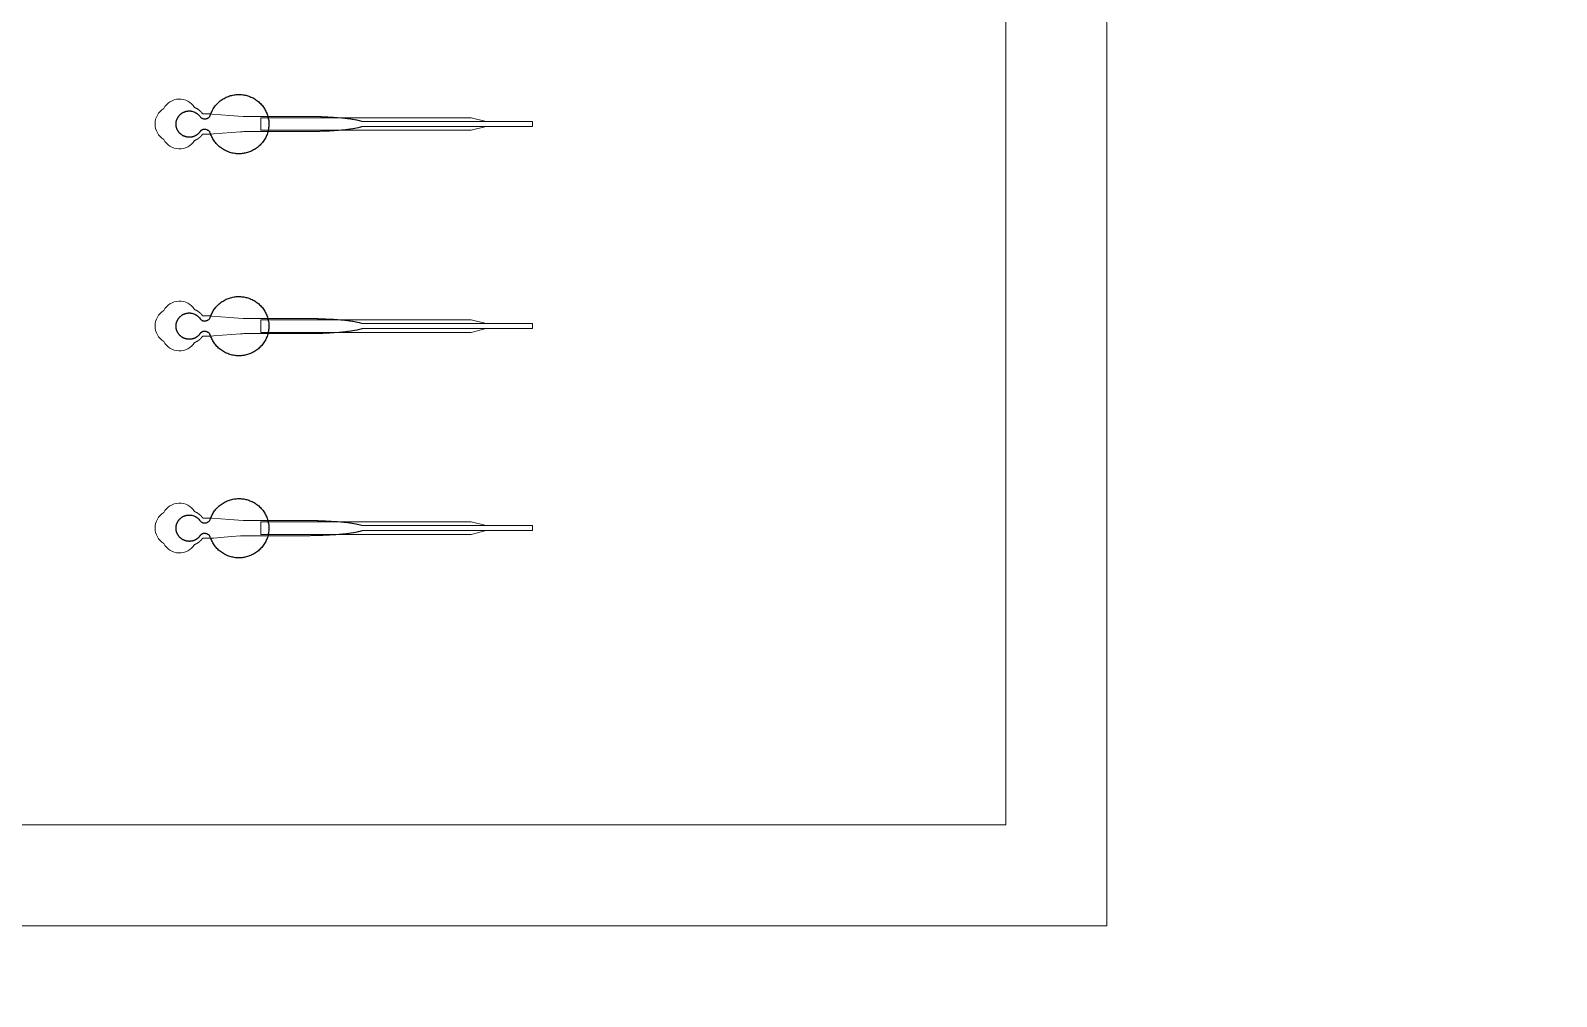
# Model space of a CAD drawing. Header units: inches. Extents: x -52997 to 52003, y -52254 to 52746.
# Drawn here: x 21799 to 36901, y -20643 to -11081 of the extents above; entities that cross this region are included whole.
import ezdxf

# ---------------------------------------------------------------- set-up
doc = ezdxf.new("R2010")
doc.units = ezdxf.units.IN
doc.header["$MEASUREMENT"] = 0
doc.layers.add('1', color=1, linetype='Continuous')
doc.layers.add('2', color=140, linetype='Continuous', lineweight=0)
doc.layers.add('3', color=90, linetype='Continuous', lineweight=0)

msp = doc.modelspace()

# ---------------------------------------------------------------- linework, layer by layer
at = {"layer": '1'}
for points in [[(-16283, -47486), (0, -47486), (16283, -47486, 5.999107)], [(-16250, -47286), (0, -47286), (16250, -47286, 5.986812)], [(-13686, -45486), (0, -45486), (13686, -45486, 6.794322)]]:
    msp.add_lwpolyline(points, format="xyb", close=True, dxfattribs=at)
msp.add_circle((-497, 246), 52500, dxfattribs=at)
for points in [[(23479, -12079), (23501, -12055), (23533, -12061), (23564, -12066), (23578, -12095), (23654, -12336), (23906, -12298), (24158, -12260), (24158, -12008), (24158, -11756), (23906, -11718), (23654, -11680), (23578, -11921), (23565, -11950), (23534, -11955), (23503, -11961), (23481, -11939), (23429, -11856), (23335, -11882), (23241, -11908), (23239, -12006), (23238, -12104), (23332, -12132), (23426, -12161), (23479, -12079)], [(23479, -14079), (23501, -14055), (23533, -14061), (23564, -14066), (23578, -14095), (23654, -14336), (23906, -14298), (24158, -14260), (24158, -14008), (24158, -13756), (23906, -13718), (23654, -13680), (23578, -13921), (23565, -13950), (23534, -13955), (23503, -13961), (23481, -13939), (23429, -13856), (23335, -13882), (23241, -13908), (23239, -14006), (23238, -14104), (23332, -14132), (23426, -14161), (23479, -14079)], [(23479, -16079), (23501, -16055), (23533, -16061), (23564, -16066), (23578, -16095), (23654, -16336), (23906, -16298), (24158, -16260), (24158, -16008), (24158, -15756), (23906, -15718), (23654, -15680), (23578, -15921), (23565, -15950), (23534, -15955), (23503, -15961), (23481, -15939), (23429, -15856), (23335, -15882), (23241, -15908), (23239, -16006), (23238, -16104), (23332, -16132), (23426, -16161), (23479, -16079)]]:
    msp.add_rational_spline(points, [1, 0.884783429184, 1, 0.884783429184, 1, 0.758252289935, 1, 0.758252289935, 1, 0.758252289935, 1, 0.758252289935, 1, 0.888941908896, 1, 0.888941908896, 1, 0.79946124759, 1, 0.79946124759, 1, 0.79946124759, 1, 0.79946124759, 1], degree=2, knots=[0, 0, 0, 0.969535, 0.969535, 1.939069, 1.939069, 3.359405, 3.359405, 4.779741, 4.779741, 6.200078, 6.200078, 7.620414, 7.620414, 8.571947, 8.571947, 9.52348, 9.52348, 10.812277, 10.812277, 12.101074, 12.101074, 13.389871, 13.389871, 14.678668, 14.678668, 14.678668], dxfattribs=at)
at = {"layer": '2'}
for points in [[(-16283, -47486), (0, -47486), (16283, -47486, 5.999107)], [(-16250, -47286), (0, -47286), (16250, -47286, 5.986812)], [(-13686, -45486), (0, -45486), (13686, -45486, 6.794322)], [(23422, -12170), (23422, -12170), (23423, -12170), (23424, -12170), (23425, -12169), (23425, -12169), (23426, -12169), (23427, -12168), (23428, -12168), (23429, -12168), (23430, -12167), (23431, -12167), (23431, -12166), (23432, -12166), (23433, -12166), (23434, -12165), (23435, -12165), (23436, -12164), (23437, -12164), (23437, -12164), (23438, -12163), (23439, -12163), (23440, -12162), (23441, -12162), (23442, -12161), (23443, -12161), (23443, -12160), (23444, -12160), (23445, -12159), (23446, -12159), (23447, -12158), (23448, -12158), (23449, -12157), (23449, -12157), (23450, -12156), (23451, -12156), (23452, -12155), (23453, -12155), (23454, -12154), (23454, -12154), (23455, -12153), (23456, -12153), (23457, -12152), (23458, -12151), (23459, -12151), (23459, -12150), (23460, -12150), (23461, -12149), (23462, -12149), (23463, -12148), (23464, -12147), (23464, -12147), (23465, -12146), (23466, -12145), (23467, -12145), (23468, -12144), (23468, -12144), (23469, -12143), (23470, -12142), (23471, -12142), (23472, -12141), (23472, -12140), (23473, -12140), (23474, -12139), (23475, -12138), (23476, -12138), (23476, -12137), (23477, -12136), (23478, -12136), (23479, -12135), (23479, -12134), (23480, -12134), (23481, -12133), (23482, -12132), (23482, -12131), (23483, -12131), (23484, -12130), (23484, -12129), (23485, -12129), (23486, -12128), (23487, -12127), (23487, -12126), (23488, -12126), (23489, -12125), (23489, -12124), (23490, -12124), (23491, -12123), (23491, -12122), (23492, -12121), (23493, -12121), (23493, -12120), (23494, -12119), (23495, -12118), (23495, -12118), (23496, -12117), (23496, -12116), (23497, -12115), (23498, -12115), (23498, -12114), (23499, -12113), (23499, -12112), (23500, -12111), (23501, -12111), (23501, -12110), (23502, -12109), (23502, -12108), (23503, -12108), (23503, -12107), (23547, -12107), (23569, -12107), (23580, -12107), (23582, -12107), (23584, -12107), (23584, -12107), (23584, -12107), (23584, -12107), (23584, -12107), (23584, -12107), (23584, -12107), (23584, -12107), (23585, -12107), (23586, -12107), (23589, -12106), (23611, -12105), (23788, -12091), (23876, -12084), (23898, -12083), (23909, -12082), (23910, -12082), (23910, -12082), (23910, -12082), (23910, -12082), (23910, -12082), (23910, -12082), (24171, -12082), (24177, -12082), (24189, -12082), (24290, -12082), (24491, -12082), (24504, -12082), (24510, -12082), (24513, -12082), (24515, -12082), (24515, -12082), (24515, -12082), (24515, -12082), (24515, -12082), (24515, -12082), (24515, -12082), (24516, -12082), (24521, -12082), (24525, -12082), (24530, -12082), (24534, -12082), (24539, -12082), (24544, -12082), (24548, -12082), (24553, -12082), (24558, -12082), (24562, -12082), (24567, -12082), (24572, -12081), (24577, -12081), (24581, -12081), (24586, -12081), (24591, -12081), (24596, -12081), (24600, -12081), (24605, -12081), (24610, -12081), (24615, -12081), (24620, -12081), (24624, -12081), (24629, -12080), (24634, -12080), (24639, -12080), (24644, -12080), (24648, -12080), (24653, -12080), (24658, -12080), (24663, -12080), (24668, -12079), (24673, -12079), (24677, -12079), (24682, -12079), (24687, -12079), (24692, -12079), (24697, -12078), (24702, -12078), (24706, -12078), (24711, -12078), (24716, -12078), (24721, -12077), (24726, -12077), (24730, -12077), (24735, -12077), (24740, -12076), (24745, -12076), (24750, -12076), (24754, -12076), (24759, -12075), (24764, -12075), (24768, -12075), (24773, -12075), (24778, -12074), (24783, -12074), (24787, -12074), (24792, -12073), (24796, -12073), (24801, -12073), (24806, -12072), (24810, -12072), (24815, -12072), (24817, -12072), (24819, -12071), (24822, -12071), (24824, -12071), (24826, -12071), (24828, -12071), (24831, -12071), (24833, -12070), (24835, -12070), (24837, -12070), (24840, -12070), (24842, -12070), (24844, -12070), (24846, -12069), (24849, -12069), (24851, -12069), (24853, -12069), (24855, -12069), (24857, -12068), (24860, -12068), (24862, -12068), (24864, -12068), (24866, -12068), (24868, -12067), (24870, -12067), (24872, -12067), (24875, -12067), (24877, -12067), (24879, -12066), (24881, -12066), (24883, -12066), (24885, -12066), (24887, -12066), (24889, -12065), (24891, -12065), (24894, -12065), (24896, -12065), (24898, -12065), (24900, -12064), (24902, -12064), (24904, -12064), (24906, -12064), (24908, -12064), (24910, -12063), (24912, -12063), (24914, -12063), (24916, -12063), (24918, -12062), (24920, -12062), (24922, -12062), (24924, -12062), (24926, -12062), (24928, -12061), (24930, -12061), (24932, -12061), (24934, -12061), (24935, -12060), (24937, -12060), (24939, -12060), (24941, -12060), (24943, -12059), (24945, -12059), (24947, -12059), (24949, -12059), (24950, -12058), (24952, -12058), (24954, -12058), (24956, -12058), (24958, -12057), (24960, -12057), (24961, -12057), (24963, -12057), (24965, -12056), (24967, -12056), (24968, -12056), (24970, -12056), (24972, -12055), (24974, -12055), (24975, -12055), (24977, -12055), (24979, -12054), (24981, -12054), (24982, -12054), (24984, -12054), (24986, -12053), (24987, -12053), (24989, -12053), (24990, -12053), (24992, -12052), (24994, -12052), (24995, -12052), (24997, -12052), (24998, -12051), (25000, -12051), (25002, -12051), (25003, -12050), (25005, -12050), (25006, -12050), (25008, -12050), (25009, -12049), (25011, -12049), (25012, -12049), (25014, -12049), (25015, -12048), (25017, -12048), (25018, -12048), (25020, -12047), (25021, -12047), (25022, -12047), (25024, -12047), (25025, -12046), (25027, -12046), (25028, -12046), (25029, -12046), (25031, -12045), (25032, -12045), (25033, -12045), (25035, -12044), (25036, -12044), (25037, -12044), (25039, -12044), (25040, -12043), (25041, -12043), (25042, -12043), (25044, -12042), (25045, -12042), (25046, -12042), (25047, -12042), (25049, -12041), (25050, -12041), (25051, -12041), (25052, -12040), (25053, -12040), (25054, -12040), (25056, -12039), (25057, -12039), (25058, -12039), (25059, -12039), (25060, -12038), (25061, -12038), (25062, -12038), (25063, -12037), (25064, -12037), (25065, -12037), (25066, -12037), (25067, -12036), (25068, -12036), (25069, -12036), (25070, -12035), (25071, -12035), (25072, -12035), (25073, -12034), (25074, -12034), (25075, -12034), (25076, -12034), (25077, -12033), (25078, -12033), (25079, -12033), (25080, -12032), (25081, -12032), (26767, -12032), (26767, -11982), (25081, -11982), (25081, -11982), (25080, -11981), (25079, -11981), (25078, -11981), (25077, -11981), (25076, -11980), (25075, -11980), (25074, -11980), (25074, -11979), (25073, -11979), (25072, -11979), (25071, -11978), (25070, -11978), (25069, -11978), (25068, -11978), (25067, -11977), (25066, -11977), (25065, -11977), (25064, -11976), (25062, -11976), (25061, -11976), (25060, -11975), (25059, -11975), (25058, -11975), (25057, -11975), (25056, -11974), (25055, -11974), (25054, -11974), (25052, -11973), (25051, -11973), (25050, -11973), (25049, -11973), (25048, -11972), (25046, -11972), (25045, -11972), (25044, -11971), (25043, -11971), (25042, -11971), (25040, -11971), (25039, -11970), (25038, -11970), (25036, -11970), (25035, -11969), (25034, -11969), (25032, -11969), (25031, -11969), (25030, -11968), (25028, -11968), (25027, -11968), (25026, -11967), (25024, -11967), (25023, -11967), (25021, -11967), (25020, -11966), (25018, -11966), (25017, -11966), (25016, -11965), (25014, -11965), (25013, -11965), (25011, -11965), (25010, -11964), (25008, -11964), (25007, -11964), (25005, -11963), (25004, -11963), (25002, -11963), (25000, -11963), (24999, -11962), (24997, -11962), (24996, -11962), (24994, -11962), (24992, -11961), (24991, -11961), (24989, -11961), (24988, -11961), (24986, -11960), (24984, -11960), (24983, -11960), (24981, -11960), (24979, -11959), (24977, -11959), (24976, -11959), (24974, -11958), (24972, -11958), (24971, -11958), (24969, -11958), (24967, -11957), (24965, -11957), (24964, -11957), (24962, -11957), (24960, -11956), (24958, -11956), (24956, -11956), (24955, -11956), (24953, -11955), (24951, -11955), (24949, -11955), (24947, -11955), (24945, -11955), (24943, -11954), (24942, -11954), (24940, -11954), (24938, -11954), (24936, -11953), (24934, -11953), (24932, -11953), (24930, -11953), (24928, -11952), (24926, -11952), (24924, -11952), (24922, -11952), (24920, -11951), (24918, -11951), (24916, -11951), (24914, -11951), (24912, -11951), (24910, -11950), (24908, -11950), (24906, -11950), (24904, -11950), (24902, -11950), (24900, -11949), (24898, -11949), (24896, -11949), (24894, -11949), (24892, -11948), (24890, -11948), (24888, -11948), (24886, -11948), (24884, -11948), (24881, -11947), (24879, -11947), (24877, -11947), (24875, -11947), (24873, -11947), (24871, -11946), (24869, -11946), (24867, -11946), (24864, -11946), (24862, -11946), (24860, -11945), (24858, -11945), (24856, -11945), (24854, -11945), (24851, -11945), (24849, -11945), (24847, -11944), (24845, -11944), (24842, -11944), (24840, -11944), (24838, -11944), (24836, -11943), (24834, -11943), (24831, -11943), (24829, -11943), (24827, -11943), (24825, -11943), (24822, -11942), (24820, -11942), (24818, -11942), (24813, -11942), (24809, -11941), (24804, -11941), (24799, -11941), (24795, -11940), (24790, -11940), (24786, -11940), (24781, -11940), (24776, -11939), (24772, -11939), (24767, -11939), (24762, -11938), (24757, -11938), (24753, -11938), (24748, -11938), (24743, -11937), (24738, -11937), (24734, -11937), (24729, -11937), (24724, -11937), (24719, -11936), (24715, -11936), (24710, -11936), (24705, -11936), (24700, -11935), (24695, -11935), (24691, -11935), (24686, -11935), (24681, -11935), (24676, -11935), (24671, -11934), (24667, -11934), (24662, -11934), (24657, -11934), (24652, -11934), (24647, -11934), (24643, -11934), (24638, -11933), (24633, -11933), (24628, -11933), (24623, -11933), (24619, -11933), (24614, -11933), (24609, -11933), (24604, -11933), (24600, -11933), (24595, -11932), (24590, -11932), (24585, -11932), (24581, -11932), (24576, -11932), (24571, -11932), (24567, -11932), (24562, -11932), (24557, -11932), (24553, -11932), (24548, -11932), (24543, -11932), (24539, -11932), (24534, -11932), (24529, -11932), (24527, -11932), (24527, -11932), (24526, -11932), (24526, -11932), (24526, -11932), (24524, -11932), (24518, -11932), (24505, -11932), (24454, -11932), (24250, -11932), (24199, -11932), (24174, -11932), (24167, -11932), (24166, -11932), (23910, -11932), (23910, -11932), (23910, -11932), (23910, -11932), (23910, -11932), (23909, -11932), (23909, -11932), (23908, -11932), (23902, -11931), (23858, -11928), (23770, -11921), (23593, -11908), (23588, -11907), (23585, -11907), (23584, -11907), (23584, -11907), (23584, -11907), (23584, -11907), (23584, -11907), (23584, -11907), (23584, -11907), (23584, -11907), (23583, -11907), (23581, -11907), (23575, -11907), (23564, -11907), (23542, -11907), (23521, -11907), (23510, -11907), (23504, -11907), (23504, -11907), (23503, -11907), (23503, -11907), (23503, -11907), (23503, -11907), (23503, -11907), (23503, -11907), (23503, -11906), (23502, -11905), (23501, -11904), (23500, -11903), (23500, -11902), (23499, -11901), (23498, -11900), (23497, -11898), (23496, -11897), (23495, -11896), (23494, -11895), (23493, -11894), (23492, -11893), (23491, -11892), (23491, -11891), (23490, -11890), (23489, -11889), (23488, -11887), (23487, -11886), (23486, -11885), (23484, -11884), (23483, -11883), (23482, -11882), (23481, -11881), (23480, -11880), (23479, -11879), (23478, -11878), (23477, -11877), (23476, -11876), (23475, -11875), (23473, -11874), (23472, -11873), (23471, -11872), (23470, -11871), (23469, -11870), (23467, -11869), (23466, -11868), (23465, -11867), (23464, -11866), (23463, -11865), (23461, -11864), (23460, -11864), (23459, -11863), (23457, -11862), (23456, -11861), (23455, -11860), (23454, -11859), (23452, -11858), (23451, -11858), (23450, -11857), (23448, -11856), (23447, -11855), (23446, -11854), (23444, -11854), (23443, -11853), (23441, -11852), (23440, -11851), (23439, -11851), (23437, -11850), (23436, -11849), (23434, -11849), (23433, -11848), (23432, -11847), (23430, -11847), (23429, -11846), (23427, -11845), (23426, -11845), (23424, -11844), (23423, -11844), (23422, -11843, 0.576044), (23117, -11853, 0.560065), (23117, -12159, 0.578435)], [(23422, -14170), (23422, -14170), (23423, -14170), (23424, -14170), (23425, -14169), (23425, -14169), (23426, -14169), (23427, -14168), (23428, -14168), (23429, -14168), (23430, -14167), (23431, -14167), (23431, -14166), (23432, -14166), (23433, -14166), (23434, -14165), (23435, -14165), (23436, -14164), (23437, -14164), (23437, -14164), (23438, -14163), (23439, -14163), (23440, -14162), (23441, -14162), (23442, -14161), (23443, -14161), (23443, -14160), (23444, -14160), (23445, -14159), (23446, -14159), (23447, -14158), (23448, -14158), (23449, -14157), (23449, -14157), (23450, -14156), (23451, -14156), (23452, -14155), (23453, -14155), (23454, -14154), (23454, -14154), (23455, -14153), (23456, -14153), (23457, -14152), (23458, -14151), (23459, -14151), (23459, -14150), (23460, -14150), (23461, -14149), (23462, -14149), (23463, -14148), (23464, -14147), (23464, -14147), (23465, -14146), (23466, -14145), (23467, -14145), (23468, -14144), (23468, -14144), (23469, -14143), (23470, -14142), (23471, -14142), (23472, -14141), (23472, -14140), (23473, -14140), (23474, -14139), (23475, -14138), (23476, -14138), (23476, -14137), (23477, -14136), (23478, -14136), (23479, -14135), (23479, -14134), (23480, -14134), (23481, -14133), (23482, -14132), (23482, -14131), (23483, -14131), (23484, -14130), (23484, -14129), (23485, -14129), (23486, -14128), (23487, -14127), (23487, -14126), (23488, -14126), (23489, -14125), (23489, -14124), (23490, -14124), (23491, -14123), (23491, -14122), (23492, -14121), (23493, -14121), (23493, -14120), (23494, -14119), (23495, -14118), (23495, -14118), (23496, -14117), (23496, -14116), (23497, -14115), (23498, -14115), (23498, -14114), (23499, -14113), (23499, -14112), (23500, -14111), (23501, -14111), (23501, -14110), (23502, -14109), (23502, -14108), (23503, -14108), (23503, -14107), (23547, -14107), (23569, -14107), (23580, -14107), (23582, -14107), (23584, -14107), (23584, -14107), (23584, -14107), (23584, -14107), (23584, -14107), (23584, -14107), (23584, -14107), (23584, -14107), (23585, -14107), (23586, -14107), (23589, -14106), (23611, -14105), (23788, -14091), (23876, -14084), (23898, -14083), (23909, -14082), (23910, -14082), (23910, -14082), (23910, -14082), (23910, -14082), (23910, -14082), (23910, -14082), (24171, -14082), (24177, -14082), (24189, -14082), (24290, -14082), (24491, -14082), (24504, -14082), (24510, -14082), (24513, -14082), (24515, -14082), (24515, -14082), (24515, -14082), (24515, -14082), (24515, -14082), (24515, -14082), (24515, -14082), (24516, -14082), (24521, -14082), (24525, -14082), (24530, -14082), (24534, -14082), (24539, -14082), (24544, -14082), (24548, -14082), (24553, -14082), (24558, -14082), (24562, -14082), (24567, -14082), (24572, -14081), (24577, -14081), (24581, -14081), (24586, -14081), (24591, -14081), (24596, -14081), (24600, -14081), (24605, -14081), (24610, -14081), (24615, -14081), (24620, -14081), (24624, -14081), (24629, -14080), (24634, -14080), (24639, -14080), (24644, -14080), (24648, -14080), (24653, -14080), (24658, -14080), (24663, -14080), (24668, -14079), (24673, -14079), (24677, -14079), (24682, -14079), (24687, -14079), (24692, -14079), (24697, -14078), (24702, -14078), (24706, -14078), (24711, -14078), (24716, -14078), (24721, -14077), (24726, -14077), (24730, -14077), (24735, -14077), (24740, -14076), (24745, -14076), (24750, -14076), (24754, -14076), (24759, -14075), (24764, -14075), (24768, -14075), (24773, -14075), (24778, -14074), (24783, -14074), (24787, -14074), (24792, -14073), (24796, -14073), (24801, -14073), (24806, -14072), (24810, -14072), (24815, -14072), (24817, -14072), (24819, -14071), (24822, -14071), (24824, -14071), (24826, -14071), (24828, -14071), (24831, -14071), (24833, -14070), (24835, -14070), (24837, -14070), (24840, -14070), (24842, -14070), (24844, -14070), (24846, -14069), (24849, -14069), (24851, -14069), (24853, -14069), (24855, -14069), (24857, -14068), (24860, -14068), (24862, -14068), (24864, -14068), (24866, -14068), (24868, -14067), (24870, -14067), (24872, -14067), (24875, -14067), (24877, -14067), (24879, -14066), (24881, -14066), (24883, -14066), (24885, -14066), (24887, -14066), (24889, -14065), (24891, -14065), (24894, -14065), (24896, -14065), (24898, -14065), (24900, -14064), (24902, -14064), (24904, -14064), (24906, -14064), (24908, -14064), (24910, -14063), (24912, -14063), (24914, -14063), (24916, -14063), (24918, -14062), (24920, -14062), (24922, -14062), (24924, -14062), (24926, -14062), (24928, -14061), (24930, -14061), (24932, -14061), (24934, -14061), (24935, -14060), (24937, -14060), (24939, -14060), (24941, -14060), (24943, -14059), (24945, -14059), (24947, -14059), (24949, -14059), (24950, -14058), (24952, -14058), (24954, -14058), (24956, -14058), (24958, -14057), (24960, -14057), (24961, -14057), (24963, -14057), (24965, -14056), (24967, -14056), (24968, -14056), (24970, -14056), (24972, -14055), (24974, -14055), (24975, -14055), (24977, -14055), (24979, -14054), (24981, -14054), (24982, -14054), (24984, -14054), (24986, -14053), (24987, -14053), (24989, -14053), (24990, -14053), (24992, -14052), (24994, -14052), (24995, -14052), (24997, -14052), (24998, -14051), (25000, -14051), (25002, -14051), (25003, -14050), (25005, -14050), (25006, -14050), (25008, -14050), (25009, -14049), (25011, -14049), (25012, -14049), (25014, -14049), (25015, -14048), (25017, -14048), (25018, -14048), (25020, -14047), (25021, -14047), (25022, -14047), (25024, -14047), (25025, -14046), (25027, -14046), (25028, -14046), (25029, -14046), (25031, -14045), (25032, -14045), (25033, -14045), (25035, -14044), (25036, -14044), (25037, -14044), (25039, -14044), (25040, -14043), (25041, -14043), (25042, -14043), (25044, -14042), (25045, -14042), (25046, -14042), (25047, -14042), (25049, -14041), (25050, -14041), (25051, -14041), (25052, -14040), (25053, -14040), (25054, -14040), (25056, -14039), (25057, -14039), (25058, -14039), (25059, -14039), (25060, -14038), (25061, -14038), (25062, -14038), (25063, -14037), (25064, -14037), (25065, -14037), (25066, -14037), (25067, -14036), (25068, -14036), (25069, -14036), (25070, -14035), (25071, -14035), (25072, -14035), (25073, -14034), (25074, -14034), (25075, -14034), (25076, -14034), (25077, -14033), (25078, -14033), (25079, -14033), (25080, -14032), (25081, -14032), (26767, -14032), (26767, -13982), (25081, -13982), (25081, -13982), (25080, -13981), (25079, -13981), (25078, -13981), (25077, -13981), (25076, -13980), (25075, -13980), (25074, -13980), (25074, -13979), (25073, -13979), (25072, -13979), (25071, -13978), (25070, -13978), (25069, -13978), (25068, -13978), (25067, -13977), (25066, -13977), (25065, -13977), (25064, -13976), (25062, -13976), (25061, -13976), (25060, -13975), (25059, -13975), (25058, -13975), (25057, -13975), (25056, -13974), (25055, -13974), (25054, -13974), (25052, -13973), (25051, -13973), (25050, -13973), (25049, -13973), (25048, -13972), (25046, -13972), (25045, -13972), (25044, -13971), (25043, -13971), (25042, -13971), (25040, -13971), (25039, -13970), (25038, -13970), (25036, -13970), (25035, -13969), (25034, -13969), (25032, -13969), (25031, -13969), (25030, -13968), (25028, -13968), (25027, -13968), (25026, -13967), (25024, -13967), (25023, -13967), (25021, -13967), (25020, -13966), (25018, -13966), (25017, -13966), (25016, -13965), (25014, -13965), (25013, -13965), (25011, -13965), (25010, -13964), (25008, -13964), (25007, -13964), (25005, -13963), (25004, -13963), (25002, -13963), (25000, -13963), (24999, -13962), (24997, -13962), (24996, -13962), (24994, -13962), (24992, -13961), (24991, -13961), (24989, -13961), (24988, -13961), (24986, -13960), (24984, -13960), (24983, -13960), (24981, -13960), (24979, -13959), (24977, -13959), (24976, -13959), (24974, -13958), (24972, -13958), (24971, -13958), (24969, -13958), (24967, -13957), (24965, -13957), (24964, -13957), (24962, -13957), (24960, -13956), (24958, -13956), (24956, -13956), (24955, -13956), (24953, -13955), (24951, -13955), (24949, -13955), (24947, -13955), (24945, -13955), (24943, -13954), (24942, -13954), (24940, -13954), (24938, -13954), (24936, -13953), (24934, -13953), (24932, -13953), (24930, -13953), (24928, -13952), (24926, -13952), (24924, -13952), (24922, -13952), (24920, -13951), (24918, -13951), (24916, -13951), (24914, -13951), (24912, -13951), (24910, -13950), (24908, -13950), (24906, -13950), (24904, -13950), (24902, -13950), (24900, -13949), (24898, -13949), (24896, -13949), (24894, -13949), (24892, -13948), (24890, -13948), (24888, -13948), (24886, -13948), (24884, -13948), (24881, -13947), (24879, -13947), (24877, -13947), (24875, -13947), (24873, -13947), (24871, -13946), (24869, -13946), (24867, -13946), (24864, -13946), (24862, -13946), (24860, -13945), (24858, -13945), (24856, -13945), (24854, -13945), (24851, -13945), (24849, -13945), (24847, -13944), (24845, -13944), (24842, -13944), (24840, -13944), (24838, -13944), (24836, -13943), (24834, -13943), (24831, -13943), (24829, -13943), (24827, -13943), (24825, -13943), (24822, -13942), (24820, -13942), (24818, -13942), (24813, -13942), (24809, -13941), (24804, -13941), (24799, -13941), (24795, -13940), (24790, -13940), (24786, -13940), (24781, -13940), (24776, -13939), (24772, -13939), (24767, -13939), (24762, -13938), (24757, -13938), (24753, -13938), (24748, -13938), (24743, -13937), (24738, -13937), (24734, -13937), (24729, -13937), (24724, -13937), (24719, -13936), (24715, -13936), (24710, -13936), (24705, -13936), (24700, -13935), (24695, -13935), (24691, -13935), (24686, -13935), (24681, -13935), (24676, -13935), (24671, -13934), (24667, -13934), (24662, -13934), (24657, -13934), (24652, -13934), (24647, -13934), (24643, -13934), (24638, -13933), (24633, -13933), (24628, -13933), (24623, -13933), (24619, -13933), (24614, -13933), (24609, -13933), (24604, -13933), (24600, -13933), (24595, -13932), (24590, -13932), (24585, -13932), (24581, -13932), (24576, -13932), (24571, -13932), (24567, -13932), (24562, -13932), (24557, -13932), (24553, -13932), (24548, -13932), (24543, -13932), (24539, -13932), (24534, -13932), (24529, -13932), (24527, -13932), (24527, -13932), (24526, -13932), (24526, -13932), (24526, -13932), (24524, -13932), (24518, -13932), (24505, -13932), (24454, -13932), (24250, -13932), (24199, -13932), (24174, -13932), (24167, -13932), (24166, -13932), (23910, -13932), (23910, -13932), (23910, -13932), (23910, -13932), (23910, -13932), (23909, -13932), (23909, -13932), (23908, -13932), (23902, -13931), (23858, -13928), (23770, -13921), (23593, -13908), (23588, -13907), (23585, -13907), (23584, -13907), (23584, -13907), (23584, -13907), (23584, -13907), (23584, -13907), (23584, -13907), (23584, -13907), (23584, -13907), (23583, -13907), (23581, -13907), (23575, -13907), (23564, -13907), (23542, -13907), (23521, -13907), (23510, -13907), (23504, -13907), (23504, -13907), (23503, -13907), (23503, -13907), (23503, -13907), (23503, -13907), (23503, -13907), (23503, -13907), (23503, -13906), (23502, -13905), (23501, -13904), (23500, -13903), (23500, -13902), (23499, -13901), (23498, -13900), (23497, -13898), (23496, -13897), (23495, -13896), (23494, -13895), (23493, -13894), (23492, -13893), (23491, -13892), (23491, -13891), (23490, -13890), (23489, -13889), (23488, -13887), (23487, -13886), (23486, -13885), (23484, -13884), (23483, -13883), (23482, -13882), (23481, -13881), (23480, -13880), (23479, -13879), (23478, -13878), (23477, -13877), (23476, -13876), (23475, -13875), (23473, -13874), (23472, -13873), (23471, -13872), (23470, -13871), (23469, -13870), (23467, -13869), (23466, -13868), (23465, -13867), (23464, -13866), (23463, -13865), (23461, -13864), (23460, -13864), (23459, -13863), (23457, -13862), (23456, -13861), (23455, -13860), (23454, -13859), (23452, -13858), (23451, -13858), (23450, -13857), (23448, -13856), (23447, -13855), (23446, -13854), (23444, -13854), (23443, -13853), (23441, -13852), (23440, -13851), (23439, -13851), (23437, -13850), (23436, -13849), (23434, -13849), (23433, -13848), (23432, -13847), (23430, -13847), (23429, -13846), (23427, -13845), (23426, -13845), (23424, -13844), (23423, -13844), (23422, -13843, 0.576044), (23117, -13853, 0.560065), (23117, -14159, 0.578435)], [(23422, -16170), (23422, -16170), (23423, -16170), (23424, -16170), (23425, -16169), (23425, -16169), (23426, -16169), (23427, -16168), (23428, -16168), (23429, -16168), (23430, -16167), (23431, -16167), (23431, -16166), (23432, -16166), (23433, -16166), (23434, -16165), (23435, -16165), (23436, -16164), (23437, -16164), (23437, -16164), (23438, -16163), (23439, -16163), (23440, -16162), (23441, -16162), (23442, -16161), (23443, -16161), (23443, -16160), (23444, -16160), (23445, -16159), (23446, -16159), (23447, -16158), (23448, -16158), (23449, -16157), (23449, -16157), (23450, -16156), (23451, -16156), (23452, -16155), (23453, -16155), (23454, -16154), (23454, -16154), (23455, -16153), (23456, -16153), (23457, -16152), (23458, -16151), (23459, -16151), (23459, -16150), (23460, -16150), (23461, -16149), (23462, -16149), (23463, -16148), (23464, -16147), (23464, -16147), (23465, -16146), (23466, -16145), (23467, -16145), (23468, -16144), (23468, -16144), (23469, -16143), (23470, -16142), (23471, -16142), (23472, -16141), (23472, -16140), (23473, -16140), (23474, -16139), (23475, -16138), (23476, -16138), (23476, -16137), (23477, -16136), (23478, -16136), (23479, -16135), (23479, -16134), (23480, -16134), (23481, -16133), (23482, -16132), (23482, -16131), (23483, -16131), (23484, -16130), (23484, -16129), (23485, -16129), (23486, -16128), (23487, -16127), (23487, -16126), (23488, -16126), (23489, -16125), (23489, -16124), (23490, -16124), (23491, -16123), (23491, -16122), (23492, -16121), (23493, -16121), (23493, -16120), (23494, -16119), (23495, -16118), (23495, -16118), (23496, -16117), (23496, -16116), (23497, -16115), (23498, -16115), (23498, -16114), (23499, -16113), (23499, -16112), (23500, -16111), (23501, -16111), (23501, -16110), (23502, -16109), (23502, -16108), (23503, -16108), (23503, -16107), (23547, -16107), (23569, -16107), (23580, -16107), (23582, -16107), (23584, -16107), (23584, -16107), (23584, -16107), (23584, -16107), (23584, -16107), (23584, -16107), (23584, -16107), (23584, -16107), (23585, -16107), (23586, -16107), (23589, -16106), (23611, -16105), (23788, -16091), (23876, -16084), (23898, -16083), (23909, -16082), (23910, -16082), (23910, -16082), (23910, -16082), (23910, -16082), (23910, -16082), (23910, -16082), (24171, -16082), (24177, -16082), (24189, -16082), (24290, -16082), (24491, -16082), (24504, -16082), (24510, -16082), (24513, -16082), (24515, -16082), (24515, -16082), (24515, -16082), (24515, -16082), (24515, -16082), (24515, -16082), (24515, -16082), (24516, -16082), (24521, -16082), (24525, -16082), (24530, -16082), (24534, -16082), (24539, -16082), (24544, -16082), (24548, -16082), (24553, -16082), (24558, -16082), (24562, -16082), (24567, -16082), (24572, -16081), (24577, -16081), (24581, -16081), (24586, -16081), (24591, -16081), (24596, -16081), (24600, -16081), (24605, -16081), (24610, -16081), (24615, -16081), (24620, -16081), (24624, -16081), (24629, -16080), (24634, -16080), (24639, -16080), (24644, -16080), (24648, -16080), (24653, -16080), (24658, -16080), (24663, -16080), (24668, -16079), (24673, -16079), (24677, -16079), (24682, -16079), (24687, -16079), (24692, -16079), (24697, -16078), (24702, -16078), (24706, -16078), (24711, -16078), (24716, -16078), (24721, -16077), (24726, -16077), (24730, -16077), (24735, -16077), (24740, -16076), (24745, -16076), (24750, -16076), (24754, -16076), (24759, -16075), (24764, -16075), (24768, -16075), (24773, -16075), (24778, -16074), (24783, -16074), (24787, -16074), (24792, -16073), (24796, -16073), (24801, -16073), (24806, -16072), (24810, -16072), (24815, -16072), (24817, -16072), (24819, -16071), (24822, -16071), (24824, -16071), (24826, -16071), (24828, -16071), (24831, -16071), (24833, -16070), (24835, -16070), (24837, -16070), (24840, -16070), (24842, -16070), (24844, -16070), (24846, -16069), (24849, -16069), (24851, -16069), (24853, -16069), (24855, -16069), (24857, -16068), (24860, -16068), (24862, -16068), (24864, -16068), (24866, -16068), (24868, -16067), (24870, -16067), (24872, -16067), (24875, -16067), (24877, -16067), (24879, -16066), (24881, -16066), (24883, -16066), (24885, -16066), (24887, -16066), (24889, -16065), (24891, -16065), (24894, -16065), (24896, -16065), (24898, -16065), (24900, -16064), (24902, -16064), (24904, -16064), (24906, -16064), (24908, -16064), (24910, -16063), (24912, -16063), (24914, -16063), (24916, -16063), (24918, -16062), (24920, -16062), (24922, -16062), (24924, -16062), (24926, -16062), (24928, -16061), (24930, -16061), (24932, -16061), (24934, -16061), (24935, -16060), (24937, -16060), (24939, -16060), (24941, -16060), (24943, -16059), (24945, -16059), (24947, -16059), (24949, -16059), (24950, -16058), (24952, -16058), (24954, -16058), (24956, -16058), (24958, -16057), (24960, -16057), (24961, -16057), (24963, -16057), (24965, -16056), (24967, -16056), (24968, -16056), (24970, -16056), (24972, -16055), (24974, -16055), (24975, -16055), (24977, -16055), (24979, -16054), (24981, -16054), (24982, -16054), (24984, -16054), (24986, -16053), (24987, -16053), (24989, -16053), (24990, -16053), (24992, -16052), (24994, -16052), (24995, -16052), (24997, -16052), (24998, -16051), (25000, -16051), (25002, -16051), (25003, -16050), (25005, -16050), (25006, -16050), (25008, -16050), (25009, -16049), (25011, -16049), (25012, -16049), (25014, -16049), (25015, -16048), (25017, -16048), (25018, -16048), (25020, -16047), (25021, -16047), (25022, -16047), (25024, -16047), (25025, -16046), (25027, -16046), (25028, -16046), (25029, -16046), (25031, -16045), (25032, -16045), (25033, -16045), (25035, -16044), (25036, -16044), (25037, -16044), (25039, -16044), (25040, -16043), (25041, -16043), (25042, -16043), (25044, -16042), (25045, -16042), (25046, -16042), (25047, -16042), (25049, -16041), (25050, -16041), (25051, -16041), (25052, -16040), (25053, -16040), (25054, -16040), (25056, -16039), (25057, -16039), (25058, -16039), (25059, -16039), (25060, -16038), (25061, -16038), (25062, -16038), (25063, -16037), (25064, -16037), (25065, -16037), (25066, -16037), (25067, -16036), (25068, -16036), (25069, -16036), (25070, -16035), (25071, -16035), (25072, -16035), (25073, -16034), (25074, -16034), (25075, -16034), (25076, -16034), (25077, -16033), (25078, -16033), (25079, -16033), (25080, -16032), (25081, -16032), (26767, -16032), (26767, -15982), (25081, -15982), (25081, -15982), (25080, -15981), (25079, -15981), (25078, -15981), (25077, -15981), (25076, -15980), (25075, -15980), (25074, -15980), (25074, -15979), (25073, -15979), (25072, -15979), (25071, -15978), (25070, -15978), (25069, -15978), (25068, -15978), (25067, -15977), (25066, -15977), (25065, -15977), (25064, -15976), (25062, -15976), (25061, -15976), (25060, -15975), (25059, -15975), (25058, -15975), (25057, -15975), (25056, -15974), (25055, -15974), (25054, -15974), (25052, -15973), (25051, -15973), (25050, -15973), (25049, -15973), (25048, -15972), (25046, -15972), (25045, -15972), (25044, -15971), (25043, -15971), (25042, -15971), (25040, -15971), (25039, -15970), (25038, -15970), (25036, -15970), (25035, -15969), (25034, -15969), (25032, -15969), (25031, -15969), (25030, -15968), (25028, -15968), (25027, -15968), (25026, -15967), (25024, -15967), (25023, -15967), (25021, -15967), (25020, -15966), (25018, -15966), (25017, -15966), (25016, -15965), (25014, -15965), (25013, -15965), (25011, -15965), (25010, -15964), (25008, -15964), (25007, -15964), (25005, -15963), (25004, -15963), (25002, -15963), (25000, -15963), (24999, -15962), (24997, -15962), (24996, -15962), (24994, -15962), (24992, -15961), (24991, -15961), (24989, -15961), (24988, -15961), (24986, -15960), (24984, -15960), (24983, -15960), (24981, -15960), (24979, -15959), (24977, -15959), (24976, -15959), (24974, -15958), (24972, -15958), (24971, -15958), (24969, -15958), (24967, -15957), (24965, -15957), (24964, -15957), (24962, -15957), (24960, -15956), (24958, -15956), (24956, -15956), (24955, -15956), (24953, -15955), (24951, -15955), (24949, -15955), (24947, -15955), (24945, -15955), (24943, -15954), (24942, -15954), (24940, -15954), (24938, -15954), (24936, -15953), (24934, -15953), (24932, -15953), (24930, -15953), (24928, -15952), (24926, -15952), (24924, -15952), (24922, -15952), (24920, -15951), (24918, -15951), (24916, -15951), (24914, -15951), (24912, -15951), (24910, -15950), (24908, -15950), (24906, -15950), (24904, -15950), (24902, -15950), (24900, -15949), (24898, -15949), (24896, -15949), (24894, -15949), (24892, -15948), (24890, -15948), (24888, -15948), (24886, -15948), (24884, -15948), (24881, -15947), (24879, -15947), (24877, -15947), (24875, -15947), (24873, -15947), (24871, -15946), (24869, -15946), (24867, -15946), (24864, -15946), (24862, -15946), (24860, -15945), (24858, -15945), (24856, -15945), (24854, -15945), (24851, -15945), (24849, -15945), (24847, -15944), (24845, -15944), (24842, -15944), (24840, -15944), (24838, -15944), (24836, -15943), (24834, -15943), (24831, -15943), (24829, -15943), (24827, -15943), (24825, -15943), (24822, -15942), (24820, -15942), (24818, -15942), (24813, -15942), (24809, -15941), (24804, -15941), (24799, -15941), (24795, -15940), (24790, -15940), (24786, -15940), (24781, -15940), (24776, -15939), (24772, -15939), (24767, -15939), (24762, -15938), (24757, -15938), (24753, -15938), (24748, -15938), (24743, -15937), (24738, -15937), (24734, -15937), (24729, -15937), (24724, -15937), (24719, -15936), (24715, -15936), (24710, -15936), (24705, -15936), (24700, -15935), (24695, -15935), (24691, -15935), (24686, -15935), (24681, -15935), (24676, -15935), (24671, -15934), (24667, -15934), (24662, -15934), (24657, -15934), (24652, -15934), (24647, -15934), (24643, -15934), (24638, -15933), (24633, -15933), (24628, -15933), (24623, -15933), (24619, -15933), (24614, -15933), (24609, -15933), (24604, -15933), (24600, -15933), (24595, -15932), (24590, -15932), (24585, -15932), (24581, -15932), (24576, -15932), (24571, -15932), (24567, -15932), (24562, -15932), (24557, -15932), (24553, -15932), (24548, -15932), (24543, -15932), (24539, -15932), (24534, -15932), (24529, -15932), (24527, -15932), (24527, -15932), (24526, -15932), (24526, -15932), (24526, -15932), (24524, -15932), (24518, -15932), (24505, -15932), (24454, -15932), (24250, -15932), (24199, -15932), (24174, -15932), (24167, -15932), (24166, -15932), (23910, -15932), (23910, -15932), (23910, -15932), (23910, -15932), (23910, -15932), (23909, -15932), (23909, -15932), (23908, -15932), (23902, -15931), (23858, -15928), (23770, -15921), (23593, -15908), (23588, -15907), (23585, -15907), (23584, -15907), (23584, -15907), (23584, -15907), (23584, -15907), (23584, -15907), (23584, -15907), (23584, -15907), (23584, -15907), (23583, -15907), (23581, -15907), (23575, -15907), (23564, -15907), (23542, -15907), (23521, -15907), (23510, -15907), (23504, -15907), (23504, -15907), (23503, -15907), (23503, -15907), (23503, -15907), (23503, -15907), (23503, -15907), (23503, -15907), (23503, -15906), (23502, -15905), (23501, -15904), (23500, -15903), (23500, -15902), (23499, -15901), (23498, -15900), (23497, -15898), (23496, -15897), (23495, -15896), (23494, -15895), (23493, -15894), (23492, -15893), (23491, -15892), (23491, -15891), (23490, -15890), (23489, -15889), (23488, -15887), (23487, -15886), (23486, -15885), (23484, -15884), (23483, -15883), (23482, -15882), (23481, -15881), (23480, -15880), (23479, -15879), (23478, -15878), (23477, -15877), (23476, -15876), (23475, -15875), (23473, -15874), (23472, -15873), (23471, -15872), (23470, -15871), (23469, -15870), (23467, -15869), (23466, -15868), (23465, -15867), (23464, -15866), (23463, -15865), (23461, -15864), (23460, -15864), (23459, -15863), (23457, -15862), (23456, -15861), (23455, -15860), (23454, -15859), (23452, -15858), (23451, -15858), (23450, -15857), (23448, -15856), (23447, -15855), (23446, -15854), (23444, -15854), (23443, -15853), (23441, -15852), (23440, -15851), (23439, -15851), (23437, -15850), (23436, -15849), (23434, -15849), (23433, -15848), (23432, -15847), (23430, -15847), (23429, -15846), (23427, -15845), (23426, -15845), (23424, -15844), (23423, -15844), (23422, -15843, 0.576044), (23117, -15853, 0.560065), (23117, -16159, 0.578435)]]:
    msp.add_lwpolyline(points, format="xyb", close=True, dxfattribs=at)
for points in [[(32452, 18302), (32452, -19945), (-32548, -19945), (-32548, 18302)], [(31452, 17302), (31452, -18945), (-31548, -18945), (-31548, 17302)]]:
    msp.add_lwpolyline(points, close=True, dxfattribs=at)
for points in [[(24166, -12082), (24167, -12082), (24171, -12082)], [(24166, -14082), (24167, -14082), (24171, -14082)], [(24166, -16082), (24167, -16082), (24171, -16082)]]:
    msp.add_lwpolyline(points, dxfattribs=at)
msp.add_circle((-497, 246), 52500, dxfattribs=at)
at = {"layer": '3'}
for points in [[(-16283, -47486), (0, -47486), (16283, -47486, 5.999107)], [(-16283, -47486), (0, -47486), (16283, -47486, 5.999107)], [(-16250, -47286), (0, -47286), (16250, -47286, 5.986812)], [(-16250, -47286), (0, -47286), (16250, -47286, 5.986812)], [(-13686, -45486), (0, -45486), (13686, -45486, 6.794322)], [(-13686, -45486), (0, -45486), (13686, -45486, 6.794322)]]:
    msp.add_lwpolyline(points, format="xyb", close=True, dxfattribs=at)
for points in [[(24080, -11944), (26160, -11944), (26310, -11982), (26767, -11982), (26767, -12032), (26310, -12032), (26160, -12069), (24080, -12069)], [(24080, -13944), (26160, -13944), (26310, -13982), (26767, -13982), (26767, -14032), (26310, -14032), (26160, -14069), (24080, -14069)], [(24080, -15944), (26160, -15944), (26310, -15982), (26767, -15982), (26767, -16032), (26310, -16032), (26160, -16069), (24080, -16069)]]:
    msp.add_lwpolyline(points, close=True, dxfattribs=at)
msp.add_circle((-497, 246), 52500, dxfattribs=at)
msp.add_circle((-497, 246), 52500, dxfattribs=at)

doc.saveas('drawing.dxf')
